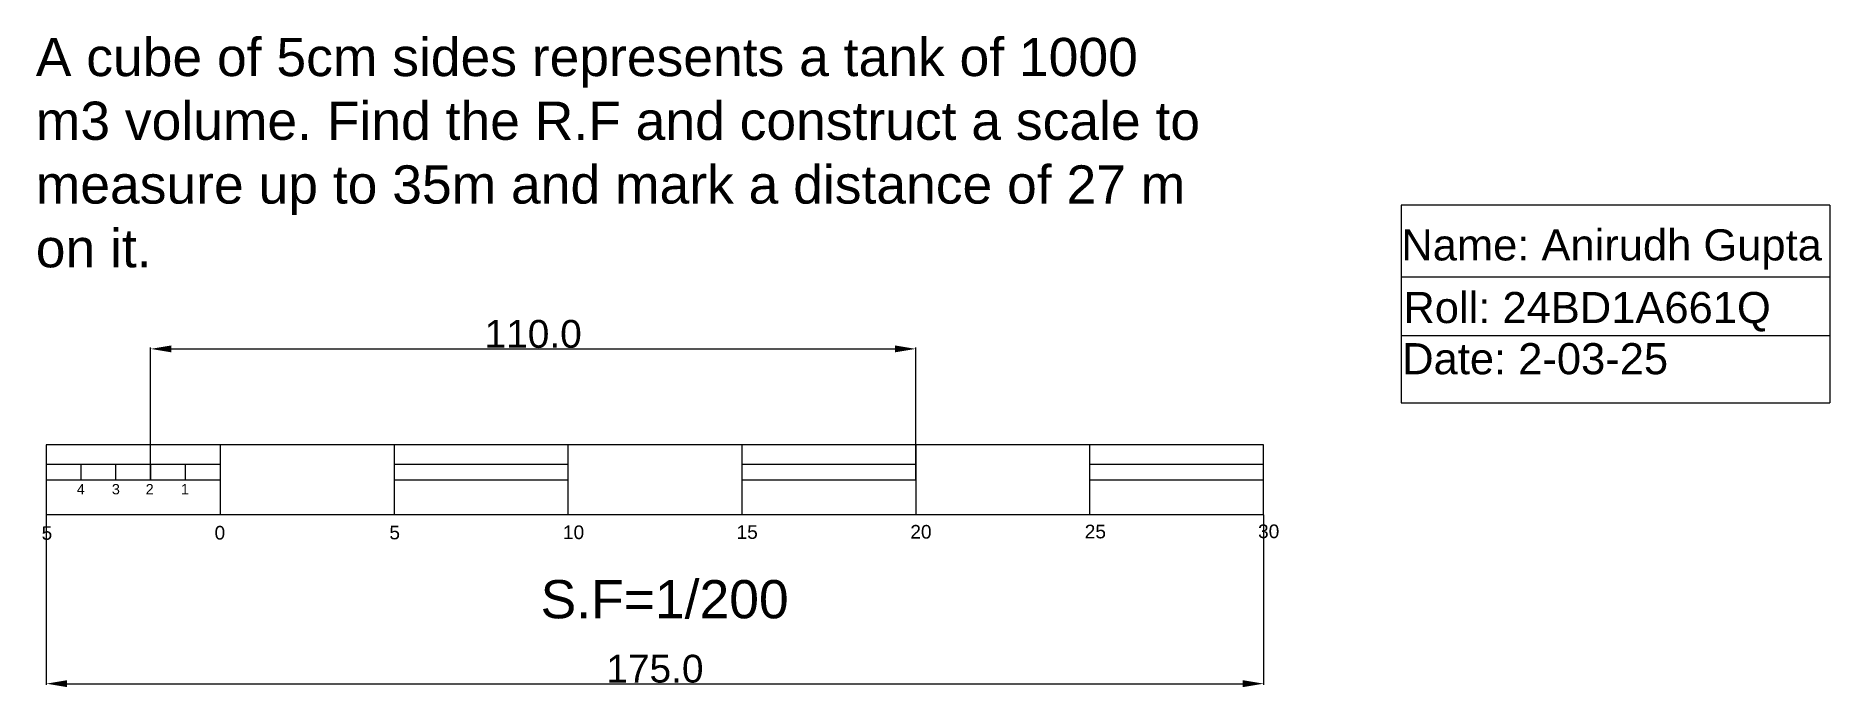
# Model space of a CAD drawing. Header units: millimetres. Extents: x 54 to 312, y 28 to 122.
import ezdxf

# ---------------------------------------------------------------- set-up
doc = ezdxf.new("R2010")
doc.units = ezdxf.units.MM
doc.header["$MEASUREMENT"] = 0
doc.header["$PDMODE"] = 1
doc.styles.get("Standard").update_dxf_attribs({"font": 'arial.ttf'})
doc.dimstyles.get("Standard").update_dxf_attribs({"dimtxt": 4, "dimasz": 3, "dimexe": 0.18, "dimexo": 0.0625, "dimgap": 0.09, "dimtad": 1, "dimdec": 1, "dimzin": 0, "dimdsep": 46, "dimtxsty": 'Standard', "dimcen": 0.09, "dimclrd": 6, "dimclre": 4, "dimadec": 0, "dimazin": 0, "dimtfac": 1, "dimtdec": 1, "dimtofl": 0, "dimtmove": 0, "dimatfit": 3, "dimfxl": 1, "dimtolj": 1, "dimtzin": 0, "dimarcsym": 1})

# ---------------------------------------------------------------- blocks, each defined once
blk = doc.blocks.new('*D1')
at = {"color": 4, "lineweight": -2, "transparency": 16777216}
for p, q in [((70.93, 57.87), (70.93, 76.81)), ((180.93, 57.87), (180.93, 76.81))]:
    blk.add_line(p, q, dxfattribs=at)
at = {"color": 6, "lineweight": -2, "transparency": 16777216}
blk.add_line((73.93, 76.63), (177.93, 76.63), dxfattribs=at)
at = {"color": 6, "transparency": 16777216}
for points in [[(73.93, 77.13), (73.93, 76.13), (70.93, 76.63)], [(177.93, 77.13), (177.93, 76.13), (180.93, 76.63)]]:
    blk.add_solid(points, dxfattribs=at)
at = {"layer": 'Defpoints', "color": 0, "transparency": 16777216}
for p in [(180.93, 76.63), (70.93, 57.81), (180.93, 57.81)]:
    blk.add_point(p, dxfattribs=at)
at = {"color": 0, "transparency": 16777216, "insert": (125.93, 78.76), "char_height": 4, "attachment_point": 5}
blk.add_mtext('\\A1;110.0', dxfattribs=at)
blk = doc.blocks.new('*D2')
at = {"color": 4, "lineweight": -2, "transparency": 16777216}
for p, q in [((55.93, 52.75), (55.93, 28.3)), ((230.93, 52.75), (230.93, 28.3))]:
    blk.add_line(p, q, dxfattribs=at)
at = {"color": 6, "lineweight": -2, "transparency": 16777216}
blk.add_line((58.93, 28.48), (227.93, 28.48), dxfattribs=at)
at = {"color": 6, "transparency": 16777216}
for points in [[(58.93, 28.98), (58.93, 27.98), (55.93, 28.48)], [(227.93, 28.98), (227.93, 27.98), (230.93, 28.48)]]:
    blk.add_solid(points, dxfattribs=at)
at = {"layer": 'Defpoints', "color": 0, "transparency": 16777216}
for p in [(55.93, 52.81), (230.93, 52.81), (230.93, 28.48)]:
    blk.add_point(p, dxfattribs=at)
at = {"color": 0, "transparency": 16777216, "insert": (143.43, 30.61), "char_height": 4, "attachment_point": 5}
blk.add_mtext('\\A1;175.0', dxfattribs=at)

msp = doc.modelspace()

# ---------------------------------------------------------------- linework, layer by layer
for p, q in [((250.73, 97.29), (250.73, 68.88)), ((312.32, 97.29), (250.73, 97.29)), ((312.32, 97.29), (312.32, 68.88)), ((250.73, 86.99), (312.37, 86.99)), ((250.73, 78.57), (312.32, 78.57)), ((250.73, 68.88), (312.32, 68.88)), ((230.93, 62.81), (55.93, 62.81)), ((55.93, 62.81), (55.93, 52.81)), ((80.93, 62.81), (80.93, 52.81)), ((105.93, 62.81), (105.93, 52.81)), ((130.93, 62.81), (130.93, 52.81)), ((155.93, 62.81), (155.93, 52.81)), ((180.93, 62.81), (180.93, 52.81)), ((205.93, 62.81), (205.93, 52.81)), ((230.93, 52.81), (230.93, 62.81)), ((55.93, 60.07), (80.93, 60.07)), ((60.9, 60.07), (60.9, 57.81)), ((65.9, 60.07), (65.9, 57.81)), ((70.9, 60.07), (70.9, 57.81)), ((75.9, 60.07), (75.9, 57.81)), ((105.93, 60.07), (130.93, 60.07)), ((155.93, 60.07), (180.93, 60.07)), ((205.93, 60.07), (230.93, 60.07)), ((55.93, 57.81), (80.93, 57.81)), ((105.93, 57.81), (130.93, 57.81)), ((155.93, 57.81), (180.93, 57.81)), ((205.93, 57.81), (230.93, 57.81)), ((55.93, 52.81), (230.93, 52.81))]:
    msp.add_line(p, q)
for p in [(60.93, 57.81), (65.93, 57.81), (70.93, 57.81), (75.93, 57.81), (80.93, 52.81), (105.93, 52.81), (130.93, 52.81), (155.93, 52.81), (180.93, 52.81), (205.93, 52.81)]:
    msp.add_point(p)

# ---------------------------------------------------------------- texts
for s, height, p in [('Name: Anirudh Gupta', 4.475, (250.73, 89.35)), ('Roll: 24BD1A661Q', 4.475, (251.03, 80.34)), ('Date: 2-03-25', 4.475, (250.86, 72.98)), ('4', 1.48, (60.33, 55.71)), ('3', 1.48, (65.37, 55.71)), ('2', 1.48, (70.23, 55.71)), ('1', 1.48, (75.29, 55.71)), ('5', 1.96, (55.27, 49.17)), ('0', 1.96, (80.13, 49.21)), ('5', 1.96, (105.26, 49.24)), ('10', 1.964, (130.21, 49.27)), ('15', 1.964, (155.17, 49.31)), ('20', 1.964, (180.15, 49.34)), ('25', 1.964, (205.22, 49.38)), ('30', 1.964, (230.14, 49.41)), ('S.F=1/200', 5.5, (127, 37.88))]:
    msp.add_text(s, height=height).set_placement(p)
at = {"insert": (54.43, 121.36), "char_height": 5.4995, "attachment_point": 1}
msp.add_mtext_dynamic_manual_height_columns('A cube of 5cm sides represents a tank of 1000 m3 volume. Find the R.F and construct a scale to\\Pmeasure up to 35m and mark a distance of 27 m on it.', width=170.3609, gutter_width=27.5, heights=[38.16], dxfattribs=at)

# ---------------------------------------------------------------- dimensions: what is measured, and where the dimension line sits
for base, p1, p2, picture, middle in [((180.93, 76.63), (70.93, 57.81), (180.93, 57.81), '*D1', (125.93, 78.76)), ((230.93, 28.48), (55.93, 52.81), (230.93, 52.81), '*D2', (143.43, 30.61))]:
    dim = msp.add_linear_dim(base=base, p1=p1, p2=p2, dimstyle='Standard')
    dim.commit()
    dim.dimension.update_dxf_attribs({"geometry": picture, "text_midpoint": middle})

doc.saveas('drawing.dxf')
